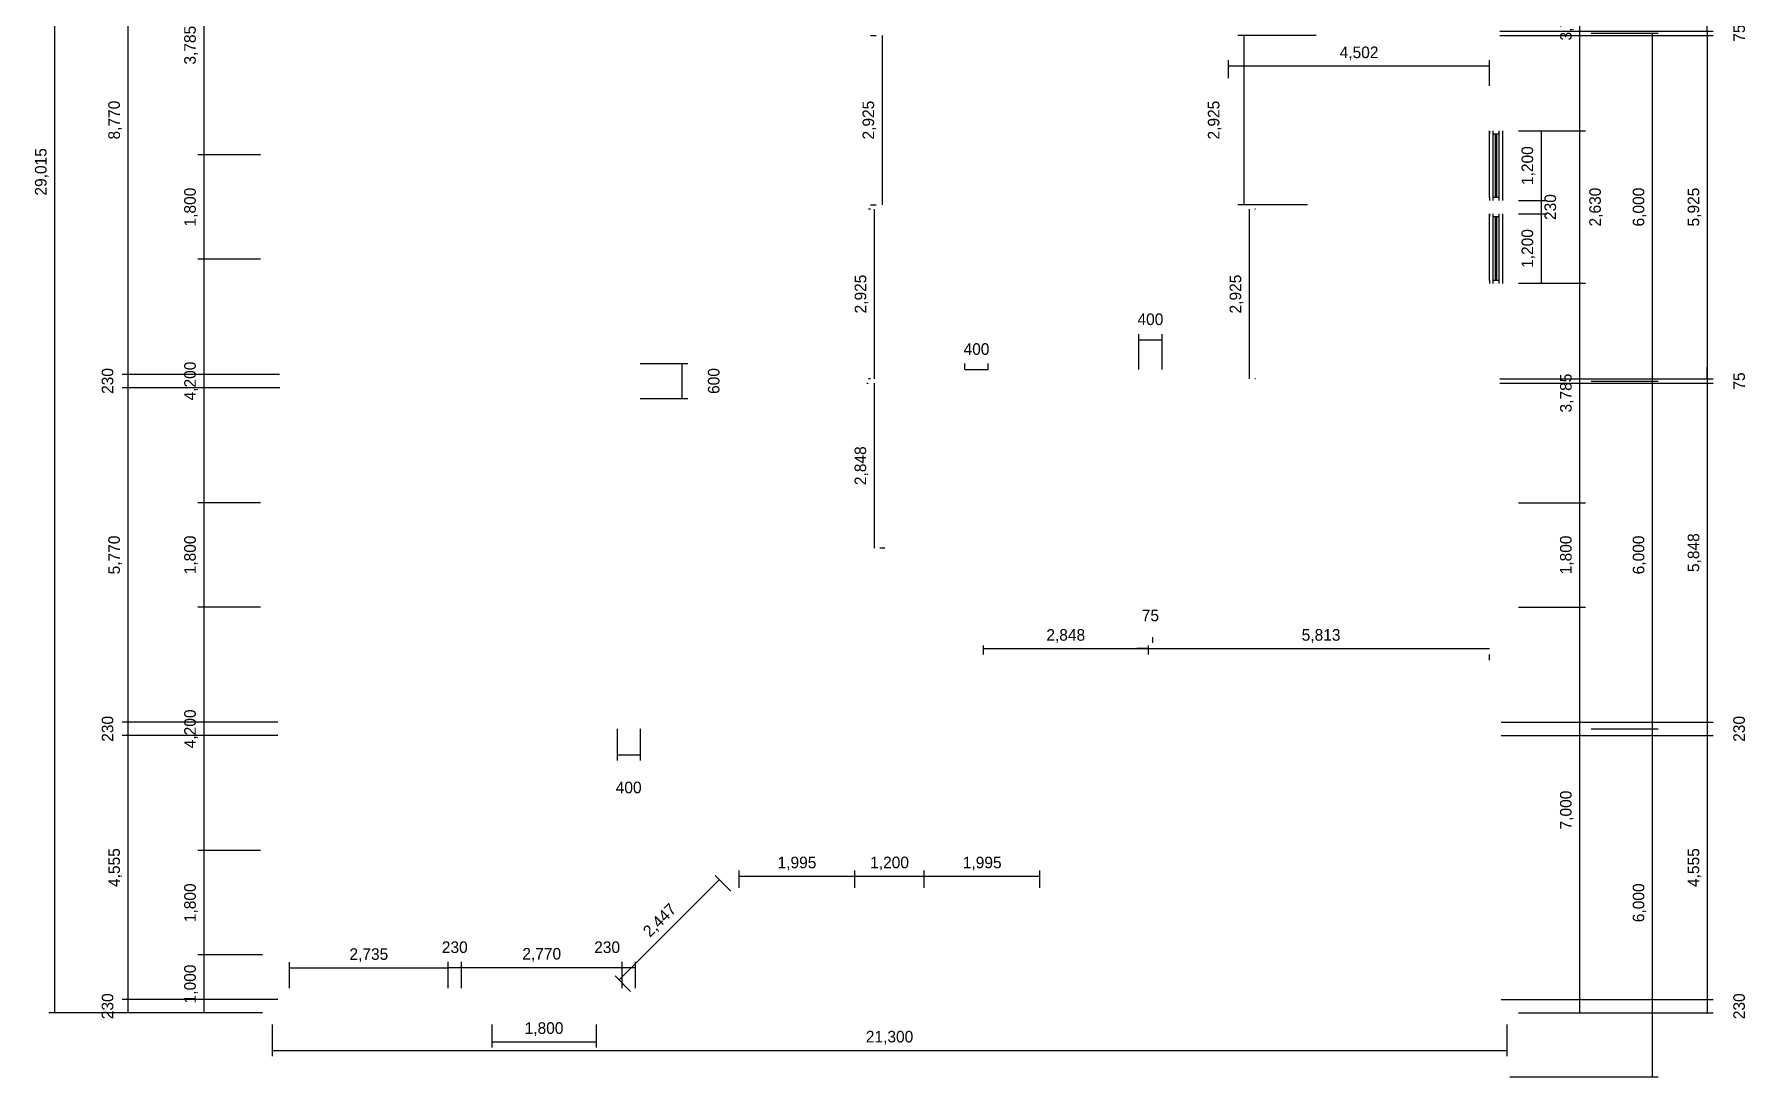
# Model space of a CAD drawing. Extents: x -2017610 to 288295, y -639251 to 250994.
# Drawn here: x 40877 to 70418, y -146832 to -128851 of the extents above; entities that cross this region are included whole.
import ezdxf

# ---------------------------------------------------------------- set-up
doc = ezdxf.new("R2010")
doc.units = 0
doc.header["$LTSCALE"] = 2
doc.header["$MEASUREMENT"] = 0
doc.header["$PDMODE"] = 2
doc.layers.get('0').update_dxf_attribs({"linetype": 'CONTINUOUS'})
doc.layers.get('DEFPOINTS').update_dxf_attribs({"linetype": 'CONTINUOUS'})
doc.layers.add('DIM', color=8, linetype='CONTINUOUS')
doc.layers.add('DOOR-WINDOW', color=8, linetype='CONTINUOUS')
doc.styles.add('STYLUS', font='stylu.ttf')
doc.dimstyles.new('DIM100S', dxfattribs={"dimscale": 0, "dimtxt": 200, "dimasz": 200, "dimexe": 100, "dimexo": 200, "dimgap": 100, "dimtad": 1, "dimdec": 0, "dimtxsty": 'STYLUS', "dimblk1": 'ARCHTICK', "dimblk2": 'ARCHTICK', "dimsah": 1, "dimcen": 100, "dimclrd": 256, "dimclre": 256, "dimclrt": 10, "dimazin": 3, "dimtfac": 1, "dimtdec": 0, "dimtmove": 0, "dimatfit": 3, "dimtolj": 1, "dimtzin": 0})

# ---------------------------------------------------------------- blocks, each defined once
blk = doc.blocks.new('*D32')
at = {"layer": 'DEFPOINTS', "color": 0}
for p in [(57331, -134632), (56931, -134832), (57331, -134832)]:
    blk.add_point(p, dxfattribs=at)
at = {"layer": 'DIM'}
for p, q in [((56931, -134632), (56931, -134532)), ((56931, -134632), (57331, -134632)), ((57331, -134632), (57331, -134532))]:
    blk.add_line(p, q, dxfattribs=at)
at = {"layer": 'DIM', "color": 10, "insert": (57131, -134282), "char_height": 200, "attachment_point": 5, "style": 'STYLUS'}
blk.add_mtext('\\A1;400', dxfattribs=at)
blk = doc.blocks.new('_ARCHTICK')
blk = doc.blocks.new('*D33')
at = {"layer": 'DEFPOINTS', "color": 0}
for p in [(60331, -134123), (59931, -134832), (60331, -134832)]:
    blk.add_point(p, dxfattribs=at)
at = {"layer": 'DIM'}
for p, q in [((59931, -134632), (59931, -134023)), ((60331, -134632), (60331, -134023)), ((59931, -134123), (60331, -134123))]:
    blk.add_line(p, q, dxfattribs=at)
at = {"layer": 'DIM', "color": 10, "insert": (60131, -133768), "char_height": 200, "attachment_point": 5, "style": 'STYLUS'}
blk.add_mtext('\\A1;400', dxfattribs=at)
blk = doc.blocks.new('*D34')
at = {"layer": 'DEFPOINTS', "color": 0}
for p in [(50931, -140632), (51331, -140632), (51331, -141278)]:
    blk.add_point(p, dxfattribs=at)
at = {"layer": 'DIM'}
for p, q in [((50931, -140832), (50931, -141378)), ((51331, -140832), (51331, -141378)), ((50931, -141278), (51331, -141278))]:
    blk.add_line(p, q, dxfattribs=at)
at = {"layer": 'DIM', "color": 10, "insert": (51131, -141844), "char_height": 200, "attachment_point": 5, "style": 'STYLUS'}
blk.add_mtext('\\A1;400', dxfattribs=at)
blk = doc.blocks.new('*D45')
at = {"layer": 'DEFPOINTS', "color": 0}
for p in [(44981, -145732), (66281, -145732), (66281, -146378)]:
    blk.add_point(p, dxfattribs=at)
at = {"layer": 'DIM'}
for p, q in [((44981, -145932), (44981, -146478)), ((66281, -145932), (66281, -146478)), ((44981, -146378), (66281, -146378))]:
    blk.add_line(p, q, dxfattribs=at)
at = {"layer": 'DIM', "color": 10, "insert": (55631, -146159), "char_height": 200, "attachment_point": 5, "style": 'STYLUS'}
blk.add_mtext('\\A1;21,300', dxfattribs=at)
blk = doc.blocks.new('*D51')
at = {"layer": 'DEFPOINTS', "color": 0}
for p in [(66281, -126732), (66281, -130517), (67534, -130517)]:
    blk.add_point(p, dxfattribs=at)
at = {"layer": 'DIM'}
for p, q in [((66481, -126732), (67634, -126732)), ((67534, -126732), (67534, -130517)), ((66481, -130517), (67634, -130517))]:
    blk.add_line(p, q, dxfattribs=at)
at = {"layer": 'DIM', "color": 10, "insert": (67316, -128625), "char_height": 200, "attachment_point": 5, "rotation": 90, "style": 'STYLUS'}
blk.add_mtext('\\A1;3,785', dxfattribs=at)
blk = doc.blocks.new('*D52')
at = {"layer": 'DEFPOINTS', "color": 0}
for p in [(66281, -130517), (66281, -133147), (67534, -133147)]:
    blk.add_point(p, dxfattribs=at)
at = {"layer": 'DIM'}
for p, q in [((66481, -130517), (67634, -130517)), ((67534, -130517), (67534, -133147)), ((66481, -133147), (67634, -133147))]:
    blk.add_line(p, q, dxfattribs=at)
at = {"layer": 'DIM', "color": 10, "insert": (67820, -131832), "char_height": 200, "attachment_point": 5, "rotation": 90, "style": 'STYLUS'}
blk.add_mtext('\\A1;2,630', dxfattribs=at)
blk = doc.blocks.new('*D53')
at = {"layer": 'DEFPOINTS', "color": 0}
for p in [(66281, -133147), (66281, -136932), (67534, -136932)]:
    blk.add_point(p, dxfattribs=at)
at = {"layer": 'DIM'}
for p, q in [((66481, -133147), (67634, -133147)), ((67534, -133147), (67534, -136932)), ((66481, -136932), (67634, -136932))]:
    blk.add_line(p, q, dxfattribs=at)
at = {"layer": 'DIM', "color": 10, "insert": (67316, -135040), "char_height": 200, "attachment_point": 5, "rotation": 90, "style": 'STYLUS'}
blk.add_mtext('\\A1;3,785', dxfattribs=at)
blk = doc.blocks.new('*D54')
at = {"layer": 'DEFPOINTS', "color": 0}
for p in [(66281, -136932), (66281, -138732), (67534, -138732)]:
    blk.add_point(p, dxfattribs=at)
at = {"layer": 'DIM'}
for p, q in [((66481, -136932), (67634, -136932)), ((67534, -136932), (67534, -138732)), ((66481, -138732), (67634, -138732))]:
    blk.add_line(p, q, dxfattribs=at)
at = {"layer": 'DIM', "color": 10, "insert": (67315, -137832), "char_height": 200, "attachment_point": 5, "rotation": 90, "style": 'STYLUS'}
blk.add_mtext('\\A1;1,800', dxfattribs=at)
blk = doc.blocks.new('*D55')
at = {"layer": 'DEFPOINTS', "color": 0}
for p in [(66281, -138732), (66281, -145732), (67534, -145732)]:
    blk.add_point(p, dxfattribs=at)
at = {"layer": 'DIM'}
for p, q in [((66481, -138732), (67634, -138732)), ((67534, -138732), (67534, -145732)), ((66481, -145732), (67634, -145732))]:
    blk.add_line(p, q, dxfattribs=at)
at = {"layer": 'DIM', "color": 10, "insert": (67315, -142232), "char_height": 200, "attachment_point": 5, "rotation": 90, "style": 'STYLUS'}
blk.add_mtext('\\A1;7,000', dxfattribs=at)
blk = doc.blocks.new('*D58')
at = {"layer": 'DEFPOINTS', "color": 0}
for p in [(67534, -128832), (67534, -134832), (68788, -134832)]:
    blk.add_point(p, dxfattribs=at)
at = {"layer": 'DIM'}
for p, q in [((67734, -128832), (68888, -128832)), ((68788, -128832), (68788, -134832)), ((67734, -134832), (68888, -134832))]:
    blk.add_line(p, q, dxfattribs=at)
at = {"layer": 'DIM', "color": 10, "insert": (68569, -131832), "char_height": 200, "attachment_point": 5, "rotation": 90, "style": 'STYLUS'}
blk.add_mtext('\\A1;6,000', dxfattribs=at)
blk = doc.blocks.new('*D59')
at = {"layer": 'DEFPOINTS', "color": 0}
for p in [(67534, -134832), (67534, -140832), (68788, -140832)]:
    blk.add_point(p, dxfattribs=at)
at = {"layer": 'DIM'}
for p, q in [((67734, -134832), (68888, -134832)), ((68788, -134832), (68788, -140832)), ((67734, -140832), (68888, -140832))]:
    blk.add_line(p, q, dxfattribs=at)
at = {"layer": 'DIM', "color": 10, "insert": (68569, -137832), "char_height": 200, "attachment_point": 5, "rotation": 90, "style": 'STYLUS'}
blk.add_mtext('\\A1;6,000', dxfattribs=at)
blk = doc.blocks.new('*D60')
at = {"layer": 'DEFPOINTS', "color": 0}
for p in [(67534, -140832), (66131, -146832), (68788, -146832)]:
    blk.add_point(p, dxfattribs=at)
at = {"layer": 'DIM'}
for p, q in [((67734, -140832), (68888, -140832)), ((68788, -140832), (68788, -146832)), ((66331, -146832), (68888, -146832))]:
    blk.add_line(p, q, dxfattribs=at)
at = {"layer": 'DIM', "color": 10, "insert": (68569, -143832), "char_height": 200, "attachment_point": 5, "rotation": 90, "style": 'STYLUS'}
blk.add_mtext('\\A1;6,000', dxfattribs=at)
blk = doc.blocks.new('*D61')
at = {"layer": 'DEFPOINTS', "color": 0}
for p in [(48016, -144954), (45281, -145502), (48016, -145502)]:
    blk.add_point(p, dxfattribs=at)
at = {"layer": 'DIM'}
for p, q in [((45281, -145302), (45281, -144854)), ((45281, -144954), (48016, -144954)), ((48016, -145302), (48016, -144854))]:
    blk.add_line(p, q, dxfattribs=at)
at = {"layer": 'DIM', "color": 10, "insert": (46649, -144735), "char_height": 200, "attachment_point": 5, "style": 'STYLUS'}
blk.add_mtext('\\A1;2,735', dxfattribs=at)
blk = doc.blocks.new('*D62')
at = {"layer": 'DEFPOINTS', "color": 0}
for p in [(52696, -143432), (53036, -143772), (51306, -145502)]:
    blk.add_point(p, dxfattribs=at)
at = {"layer": 'DIM'}
for p, q in [((50966, -145162), (52696, -143432)), ((52895, -143631), (52625, -143361)), ((51165, -145361), (50895, -145091))]:
    blk.add_line(p, q, dxfattribs=at)
at = {"layer": 'DIM', "color": 10, "insert": (51677, -144143), "char_height": 200, "attachment_point": 5, "rotation": 45, "style": 'STYLUS'}
blk.add_mtext('\\A1;2,447', dxfattribs=at)
blk = doc.blocks.new('*D63')
at = {"layer": 'DEFPOINTS', "color": 0}
for p in [(55031, -143373), (53036, -143772), (55031, -143772)]:
    blk.add_point(p, dxfattribs=at)
at = {"layer": 'DIM'}
for p, q in [((53036, -143572), (53036, -143273)), ((53036, -143373), (55031, -143373)), ((55031, -143572), (55031, -143273))]:
    blk.add_line(p, q, dxfattribs=at)
at = {"layer": 'DIM', "color": 10, "insert": (54034, -143155), "char_height": 200, "attachment_point": 5, "style": 'STYLUS'}
blk.add_mtext('\\A1;1,995', dxfattribs=at)
blk = doc.blocks.new('*D64')
at = {"layer": 'DEFPOINTS', "color": 0}
for p in [(56231, -143373), (55031, -143772), (56231, -143772)]:
    blk.add_point(p, dxfattribs=at)
at = {"layer": 'DIM'}
for p, q in [((55031, -143572), (55031, -143273)), ((55031, -143373), (56231, -143373)), ((56231, -143572), (56231, -143273))]:
    blk.add_line(p, q, dxfattribs=at)
at = {"layer": 'DIM', "color": 10, "insert": (55631, -143154), "char_height": 200, "attachment_point": 5, "style": 'STYLUS'}
blk.add_mtext('\\A1;1,200', dxfattribs=at)
blk = doc.blocks.new('*D65')
at = {"layer": 'DEFPOINTS', "color": 0}
for p in [(58226, -143373), (56231, -143772), (58226, -143772)]:
    blk.add_point(p, dxfattribs=at)
at = {"layer": 'DIM'}
for p, q in [((56231, -143572), (56231, -143273)), ((56231, -143373), (58226, -143373)), ((58226, -143572), (58226, -143273))]:
    blk.add_line(p, q, dxfattribs=at)
at = {"layer": 'DIM', "color": 10, "insert": (57229, -143155), "char_height": 200, "attachment_point": 5, "style": 'STYLUS'}
blk.add_mtext('\\A1;1,995', dxfattribs=at)
blk = doc.blocks.new('*D111')
at = {"layer": 'DEFPOINTS', "color": 0}
for p in [(51131, -134532), (51131, -135132), (52049, -135132)]:
    blk.add_point(p, dxfattribs=at)
at = {"layer": 'DIM'}
for p, q in [((51331, -134532), (52149, -134532)), ((52049, -134532), (52049, -135132)), ((51331, -135132), (52149, -135132))]:
    blk.add_line(p, q, dxfattribs=at)
at = {"layer": 'DIM', "color": 10, "insert": (52599, -134832), "char_height": 200, "attachment_point": 5, "rotation": 90, "style": 'STYLUS'}
blk.add_mtext('\\A1;600', dxfattribs=at)
blk = doc.blocks.new('*D114')
at = {"layer": 'DEFPOINTS', "color": 0}
for p in [(48246, -144949), (48016, -145502), (48246, -145502)]:
    blk.add_point(p, dxfattribs=at)
at = {"layer": 'DIM'}
for p, q in [((48016, -145302), (48016, -144849)), ((48016, -144949), (48246, -144949)), ((48246, -145302), (48246, -144849))]:
    blk.add_line(p, q, dxfattribs=at)
at = {"layer": 'DIM', "color": 10, "insert": (48131, -144599), "char_height": 200, "attachment_point": 5, "style": 'STYLUS'}
blk.add_mtext('\\A1;230', dxfattribs=at)
blk = doc.blocks.new('*D115')
at = {"layer": 'DEFPOINTS', "color": 0}
for p in [(51016, -144949), (48246, -145502), (51016, -145502)]:
    blk.add_point(p, dxfattribs=at)
at = {"layer": 'DIM'}
for p, q in [((48246, -145302), (48246, -144849)), ((48246, -144949), (51016, -144949)), ((51016, -145302), (51016, -144849))]:
    blk.add_line(p, q, dxfattribs=at)
at = {"layer": 'DIM', "color": 10, "insert": (49631, -144730), "char_height": 200, "attachment_point": 5, "style": 'STYLUS'}
blk.add_mtext('\\A1;2,770', dxfattribs=at)
blk = doc.blocks.new('*D116')
at = {"layer": 'DEFPOINTS', "color": 0}
for p in [(51246, -144949), (51016, -145502), (51246, -145502)]:
    blk.add_point(p, dxfattribs=at)
at = {"layer": 'DIM'}
for p, q in [((51016, -145302), (51016, -144849)), ((51016, -144949), (51246, -144949)), ((51246, -145302), (51246, -144849))]:
    blk.add_line(p, q, dxfattribs=at)
at = {"layer": 'DIM', "color": 10, "insert": (50759, -144599), "char_height": 200, "attachment_point": 5, "style": 'STYLUS'}
blk.add_mtext('\\A1;230', dxfattribs=at)
blk = doc.blocks.new('*D130')
at = {"layer": 'DEFPOINTS', "color": 0}
for p in [(44981, -127147), (43801, -130932), (44981, -130932)]:
    blk.add_point(p, dxfattribs=at)
at = {"layer": 'DIM'}
for p, q in [((44781, -127147), (43701, -127147)), ((43801, -127147), (43801, -130932)), ((44781, -130932), (43701, -130932))]:
    blk.add_line(p, q, dxfattribs=at)
at = {"layer": 'DIM', "color": 10, "insert": (43582, -129040), "char_height": 200, "attachment_point": 5, "rotation": 90, "style": 'STYLUS'}
blk.add_mtext('\\A1;3,785', dxfattribs=at)
blk = doc.blocks.new('*D131')
at = {"layer": 'DEFPOINTS', "color": 0}
for p in [(44981, -130932), (43801, -132732), (44981, -132732)]:
    blk.add_point(p, dxfattribs=at)
at = {"layer": 'DIM'}
for p, q in [((44781, -130932), (43701, -130932)), ((43801, -130932), (43801, -132732)), ((44781, -132732), (43701, -132732))]:
    blk.add_line(p, q, dxfattribs=at)
at = {"layer": 'DIM', "color": 10, "insert": (43582, -131832), "char_height": 200, "attachment_point": 5, "rotation": 90, "style": 'STYLUS'}
blk.add_mtext('\\A1;1,800', dxfattribs=at)
blk = doc.blocks.new('*D132')
at = {"layer": 'DEFPOINTS', "color": 0}
for p in [(44981, -132732), (43801, -136932), (44981, -136932)]:
    blk.add_point(p, dxfattribs=at)
at = {"layer": 'DIM'}
for p, q in [((44781, -132732), (43701, -132732)), ((43801, -132732), (43801, -136932)), ((44781, -136932), (43701, -136932))]:
    blk.add_line(p, q, dxfattribs=at)
at = {"layer": 'DIM', "color": 10, "insert": (43582, -134832), "char_height": 200, "attachment_point": 5, "rotation": 90, "style": 'STYLUS'}
blk.add_mtext('\\A1;4,200', dxfattribs=at)
blk = doc.blocks.new('*D133')
at = {"layer": 'DEFPOINTS', "color": 0}
for p in [(44981, -136932), (43801, -138732), (44981, -138732)]:
    blk.add_point(p, dxfattribs=at)
at = {"layer": 'DIM'}
for p, q in [((44781, -136932), (43701, -136932)), ((43801, -136932), (43801, -138732)), ((44781, -138732), (43701, -138732))]:
    blk.add_line(p, q, dxfattribs=at)
at = {"layer": 'DIM', "color": 10, "insert": (43582, -137832), "char_height": 200, "attachment_point": 5, "rotation": 90, "style": 'STYLUS'}
blk.add_mtext('\\A1;1,800', dxfattribs=at)
blk = doc.blocks.new('*D134')
at = {"layer": 'DEFPOINTS', "color": 0}
for p in [(44981, -138732), (43801, -142932), (44981, -142932)]:
    blk.add_point(p, dxfattribs=at)
at = {"layer": 'DIM'}
for p, q in [((44781, -138732), (43701, -138732)), ((43801, -138732), (43801, -142932)), ((44781, -142932), (43701, -142932))]:
    blk.add_line(p, q, dxfattribs=at)
at = {"layer": 'DIM', "color": 10, "insert": (43582, -140832), "char_height": 200, "attachment_point": 5, "rotation": 90, "style": 'STYLUS'}
blk.add_mtext('\\A1;4,200', dxfattribs=at)
blk = doc.blocks.new('*D135')
at = {"layer": 'DEFPOINTS', "color": 0}
for p in [(44981, -142932), (43801, -144732), (45016, -144732)]:
    blk.add_point(p, dxfattribs=at)
at = {"layer": 'DIM'}
for p, q in [((44781, -142932), (43701, -142932)), ((43801, -142932), (43801, -144732)), ((44816, -144732), (43701, -144732))]:
    blk.add_line(p, q, dxfattribs=at)
at = {"layer": 'DIM', "color": 10, "insert": (43582, -143832), "char_height": 200, "attachment_point": 5, "rotation": 90, "style": 'STYLUS'}
blk.add_mtext('\\A1;1,800', dxfattribs=at)
blk = doc.blocks.new('*D136')
at = {"layer": 'DEFPOINTS', "color": 0}
for p in [(45016, -144732), (43801, -145732), (45016, -145732)]:
    blk.add_point(p, dxfattribs=at)
at = {"layer": 'DIM'}
for p, q in [((44816, -144732), (43701, -144732)), ((43801, -144732), (43801, -145732)), ((44816, -145732), (43701, -145732))]:
    blk.add_line(p, q, dxfattribs=at)
at = {"layer": 'DIM', "color": 10, "insert": (43582, -145232), "char_height": 200, "attachment_point": 5, "rotation": 90, "style": 'STYLUS'}
blk.add_mtext('\\A1;1,000', dxfattribs=at)
blk = doc.blocks.new('*D150')
at = {"layer": 'DEFPOINTS', "color": 0}
for p in [(44981, -125947), (42492, -134717), (45306, -134717)]:
    blk.add_point(p, dxfattribs=at)
at = {"layer": 'DIM'}
for p, q in [((44781, -125947), (42392, -125947)), ((42492, -125947), (42492, -134717)), ((45106, -134717), (42392, -134717))]:
    blk.add_line(p, q, dxfattribs=at)
at = {"layer": 'DIM', "color": 10, "insert": (42273, -130332), "char_height": 200, "attachment_point": 5, "rotation": 90, "style": 'STYLUS'}
blk.add_mtext('\\A1;8,770', dxfattribs=at)
blk = doc.blocks.new('*D151')
at = {"layer": 'DEFPOINTS', "color": 0}
for p in [(42492, -134947), (45306, -134717), (45312, -134947)]:
    blk.add_point(p, dxfattribs=at)
at = {"layer": 'DIM'}
for p, q in [((45106, -134717), (42392, -134717)), ((45112, -134947), (42392, -134947)), ((42492, -134717), (42492, -134947))]:
    blk.add_line(p, q, dxfattribs=at)
at = {"layer": 'DIM', "color": 10, "insert": (42142, -134832), "char_height": 200, "attachment_point": 5, "rotation": 90, "style": 'STYLUS'}
blk.add_mtext('\\A1;230', dxfattribs=at)
blk = doc.blocks.new('*D152')
at = {"layer": 'DEFPOINTS', "color": 0}
for p in [(45312, -134947), (42492, -140717), (45281, -140717)]:
    blk.add_point(p, dxfattribs=at)
at = {"layer": 'DIM'}
for p, q in [((45112, -134947), (42392, -134947)), ((42492, -134947), (42492, -140717)), ((45081, -140717), (42392, -140717))]:
    blk.add_line(p, q, dxfattribs=at)
at = {"layer": 'DIM', "color": 10, "insert": (42273, -137832), "char_height": 200, "attachment_point": 5, "rotation": 90, "style": 'STYLUS'}
blk.add_mtext('\\A1;5,770', dxfattribs=at)
blk = doc.blocks.new('*D153')
at = {"layer": 'DEFPOINTS', "color": 0}
for p in [(45281, -140717), (42492, -140947), (45281, -140947)]:
    blk.add_point(p, dxfattribs=at)
at = {"layer": 'DIM'}
for p, q in [((45081, -140717), (42392, -140717)), ((42492, -140717), (42492, -140947)), ((45081, -140947), (42392, -140947))]:
    blk.add_line(p, q, dxfattribs=at)
at = {"layer": 'DIM', "color": 10, "insert": (42142, -140832), "char_height": 200, "attachment_point": 5, "rotation": 90, "style": 'STYLUS'}
blk.add_mtext('\\A1;230', dxfattribs=at)
blk = doc.blocks.new('*D154')
at = {"layer": 'DEFPOINTS', "color": 0}
for p in [(45281, -140947), (42492, -145502), (45281, -145502)]:
    blk.add_point(p, dxfattribs=at)
at = {"layer": 'DIM'}
for p, q in [((45081, -140947), (42392, -140947)), ((42492, -140947), (42492, -145502)), ((45081, -145502), (42392, -145502))]:
    blk.add_line(p, q, dxfattribs=at)
at = {"layer": 'DIM', "color": 10, "insert": (42273, -143225), "char_height": 200, "attachment_point": 5, "rotation": 90, "style": 'STYLUS'}
blk.add_mtext('\\A1;4,555', dxfattribs=at)
blk = doc.blocks.new('*D155')
at = {"layer": 'DEFPOINTS', "color": 0}
for p in [(45281, -145502), (42492, -145732), (44981, -145732)]:
    blk.add_point(p, dxfattribs=at)
at = {"layer": 'DIM'}
for p, q in [((45081, -145502), (42392, -145502)), ((42492, -145502), (42492, -145732)), ((44781, -145732), (42392, -145732))]:
    blk.add_line(p, q, dxfattribs=at)
at = {"layer": 'DIM', "color": 10, "insert": (42142, -145617), "char_height": 200, "attachment_point": 5, "rotation": 90, "style": 'STYLUS'}
blk.add_mtext('\\A1;230', dxfattribs=at)
blk = doc.blocks.new('*D156')
at = {"layer": 'DEFPOINTS', "color": 0}
for p in [(44981, -116717), (41227, -145732), (44981, -145732)]:
    blk.add_point(p, dxfattribs=at)
at = {"layer": 'DIM'}
for p, q in [((44781, -116717), (41127, -116717)), ((41227, -116717), (41227, -145732)), ((44781, -145732), (41127, -145732))]:
    blk.add_line(p, q, dxfattribs=at)
at = {"layer": 'DIM', "color": 10, "insert": (41008, -131225), "char_height": 200, "attachment_point": 5, "rotation": 90, "style": 'STYLUS'}
blk.add_mtext('\\A1;29,015', dxfattribs=at)
blk = doc.blocks.new('*D161')
at = {"layer": 'DEFPOINTS', "color": 0}
for p in [(65956, -128795), (65956, -128870), (69737, -128870)]:
    blk.add_point(p, dxfattribs=at)
at = {"layer": 'DIM'}
for p, q in [((66156, -128795), (69837, -128795)), ((69737, -128795), (69737, -128595)), ((69737, -128795), (69737, -128870)), ((66156, -128870), (69837, -128870)), ((69737, -128870), (69737, -129070))]:
    blk.add_line(p, q, dxfattribs=at)
at = {"layer": 'DIM', "color": 10, "insert": (70287, -128832), "char_height": 200, "attachment_point": 5, "rotation": 90, "style": 'STYLUS'}
blk.add_mtext('\\A1;75', dxfattribs=at)
blk = doc.blocks.new('*D162')
at = {"layer": 'DEFPOINTS', "color": 0}
for p in [(65956, -128870), (65956, -134795), (69737, -134795)]:
    blk.add_point(p, dxfattribs=at)
at = {"layer": 'DIM'}
for p, q in [((66156, -128870), (69837, -128870)), ((69737, -128870), (69737, -134795)), ((66156, -134795), (69837, -134795))]:
    blk.add_line(p, q, dxfattribs=at)
at = {"layer": 'DIM', "color": 10, "insert": (69517, -131832), "char_height": 200, "attachment_point": 5, "rotation": 90, "style": 'STYLUS'}
blk.add_mtext('\\A1;5,925', dxfattribs=at)
blk = doc.blocks.new('*D163')
at = {"layer": 'DEFPOINTS', "color": 0}
for p in [(65956, -134795), (65956, -134870), (69737, -134870)]:
    blk.add_point(p, dxfattribs=at)
at = {"layer": 'DIM'}
for p, q in [((69737, -134795), (69737, -134595)), ((66156, -134795), (69837, -134795)), ((66156, -134870), (69837, -134870)), ((69737, -134795), (69737, -134870)), ((69737, -134870), (69737, -135070))]:
    blk.add_line(p, q, dxfattribs=at)
at = {"layer": 'DIM', "color": 10, "insert": (70287, -134832), "char_height": 200, "attachment_point": 5, "rotation": 90, "style": 'STYLUS'}
blk.add_mtext('\\A1;75', dxfattribs=at)
blk = doc.blocks.new('*D164')
at = {"layer": 'DEFPOINTS', "color": 0}
for p in [(65956, -134870), (65981, -140717), (69737, -140717)]:
    blk.add_point(p, dxfattribs=at)
at = {"layer": 'DIM'}
for p, q in [((66156, -134870), (69837, -134870)), ((69737, -134870), (69737, -140717)), ((66181, -140717), (69837, -140717))]:
    blk.add_line(p, q, dxfattribs=at)
at = {"layer": 'DIM', "color": 10, "insert": (69517, -137793), "char_height": 200, "attachment_point": 5, "rotation": 90, "style": 'STYLUS'}
blk.add_mtext('\\A1;5,848', dxfattribs=at)
blk = doc.blocks.new('*D165')
at = {"layer": 'DEFPOINTS', "color": 0}
for p in [(65981, -140717), (65981, -140947), (69737, -140947)]:
    blk.add_point(p, dxfattribs=at)
at = {"layer": 'DIM'}
for p, q in [((66181, -140717), (69837, -140717)), ((69737, -140717), (69737, -140947)), ((66181, -140947), (69837, -140947))]:
    blk.add_line(p, q, dxfattribs=at)
at = {"layer": 'DIM', "color": 10, "insert": (70287, -140832), "char_height": 200, "attachment_point": 5, "rotation": 90, "style": 'STYLUS'}
blk.add_mtext('\\A1;230', dxfattribs=at)
blk = doc.blocks.new('*D166')
at = {"layer": 'DEFPOINTS', "color": 0}
for p in [(65981, -140947), (65981, -145502), (69737, -145502)]:
    blk.add_point(p, dxfattribs=at)
at = {"layer": 'DIM'}
for p, q in [((66181, -140947), (69837, -140947)), ((69737, -140947), (69737, -145502)), ((66181, -145502), (69837, -145502))]:
    blk.add_line(p, q, dxfattribs=at)
at = {"layer": 'DIM', "color": 10, "insert": (69517, -143225), "char_height": 200, "attachment_point": 5, "rotation": 90, "style": 'STYLUS'}
blk.add_mtext('\\A1;4,555', dxfattribs=at)
blk = doc.blocks.new('*D167')
at = {"layer": 'DEFPOINTS', "color": 0}
for p in [(65981, -145502), (66281, -145732), (69737, -145732)]:
    blk.add_point(p, dxfattribs=at)
at = {"layer": 'DIM'}
for p, q in [((66181, -145502), (69837, -145502)), ((69737, -145502), (69737, -145732)), ((66481, -145732), (69837, -145732))]:
    blk.add_line(p, q, dxfattribs=at)
at = {"layer": 'DIM', "color": 10, "insert": (70287, -145617), "char_height": 200, "attachment_point": 5, "rotation": 90, "style": 'STYLUS'}
blk.add_mtext('\\A1;230', dxfattribs=at)
blk = doc.blocks.new('*D367')
at = {"layer": 'DEFPOINTS', "color": 0}
for p in [(55501, -128870), (55501, -131795), (55501, -131795)]:
    blk.add_point(p, dxfattribs=at)
at = {"layer": 'DIM'}
for p, q in [((55301, -128870), (55401, -128870)), ((55501, -128870), (55501, -131795)), ((55301, -131795), (55401, -131795))]:
    blk.add_line(p, q, dxfattribs=at)
at = {"layer": 'DIM', "color": 10, "insert": (55283, -130332), "char_height": 200, "attachment_point": 5, "rotation": 90, "style": 'STYLUS'}
blk.add_mtext('\\A1;2,925', dxfattribs=at)
blk = doc.blocks.new('*D368')
at = {"layer": 'DEFPOINTS', "color": 0}
for p in [(55501, -131870), (55366, -134795), (55501, -134795)]:
    blk.add_point(p, dxfattribs=at)
at = {"layer": 'DIM'}
for p, q in [((55301, -131870), (55266, -131870)), ((55366, -131870), (55366, -134795)), ((55301, -134795), (55266, -134795))]:
    blk.add_line(p, q, dxfattribs=at)
at = {"layer": 'DIM', "color": 10, "insert": (55148, -133332), "char_height": 200, "attachment_point": 5, "rotation": 90, "style": 'STYLUS'}
blk.add_mtext('\\A1;2,925', dxfattribs=at)
blk = doc.blocks.new('*D369')
at = {"layer": 'DEFPOINTS', "color": 0}
for p in [(63193, -128870), (61741, -131795), (63042, -131795)]:
    blk.add_point(p, dxfattribs=at)
at = {"layer": 'DIM'}
for p, q in [((62993, -128870), (61641, -128870)), ((61741, -128870), (61741, -131795)), ((62842, -131795), (61641, -131795))]:
    blk.add_line(p, q, dxfattribs=at)
at = {"layer": 'DIM', "color": 10, "insert": (61240, -130332), "char_height": 200, "attachment_point": 5, "rotation": 90, "style": 'STYLUS'}
blk.add_mtext('\\A1;2,925', dxfattribs=at)
blk = doc.blocks.new('*D370')
at = {"layer": 'DEFPOINTS', "color": 0}
for p in [(61741, -131870), (61741, -134795), (61834, -134795)]:
    blk.add_point(p, dxfattribs=at)
at = {"layer": 'DIM'}
for p, q in [((61834, -131870), (61834, -134795)), ((61941, -131870), (61934, -131870)), ((61941, -134795), (61934, -134795))]:
    blk.add_line(p, q, dxfattribs=at)
at = {"layer": 'DIM', "color": 10, "insert": (61616, -133332), "char_height": 200, "attachment_point": 5, "rotation": 90, "style": 'STYLUS'}
blk.add_mtext('\\A1;2,925', dxfattribs=at)
blk = doc.blocks.new('*D371')
at = {"layer": 'DEFPOINTS', "color": 0}
for p in [(57246, -139193), (60094, -139193), (60094, -139448)]:
    blk.add_point(p, dxfattribs=at)
at = {"layer": 'DIM'}
for p, q in [((57246, -139393), (57246, -139548)), ((60094, -139393), (60094, -139548)), ((57246, -139448), (60094, -139448))]:
    blk.add_line(p, q, dxfattribs=at)
at = {"layer": 'DIM', "color": 10, "insert": (58670, -139230), "char_height": 200, "attachment_point": 5, "style": 'STYLUS'}
blk.add_mtext('\\A1;2,848', dxfattribs=at)
blk = doc.blocks.new('*D372')
at = {"layer": 'DEFPOINTS', "color": 0}
for p in [(60094, -139193), (60169, -139448), (60169, -139448)]:
    blk.add_point(p, dxfattribs=at)
at = {"layer": 'DIM'}
for p, q in [((60094, -139393), (60094, -139548)), ((60169, -139248), (60169, -139348)), ((60094, -139448), (59894, -139448)), ((60094, -139448), (60169, -139448)), ((60169, -139448), (60369, -139448))]:
    blk.add_line(p, q, dxfattribs=at)
at = {"layer": 'DIM', "color": 10, "insert": (60131, -138876), "char_height": 200, "attachment_point": 5, "style": 'STYLUS'}
blk.add_mtext('\\A1;75', dxfattribs=at)
blk = doc.blocks.new('*D373')
at = {"layer": 'DEFPOINTS', "color": 0}
for p in [(60169, -139448), (65981, -139448), (65981, -139448)]:
    blk.add_point(p, dxfattribs=at)
at = {"layer": 'DIM'}
for p, q in [((60169, -139248), (60169, -139348)), ((60169, -139448), (65981, -139448)), ((65981, -139648), (65981, -139548))]:
    blk.add_line(p, q, dxfattribs=at)
at = {"layer": 'DIM', "color": 10, "insert": (63075, -139230), "char_height": 200, "attachment_point": 5, "style": 'STYLUS'}
blk.add_mtext('\\A1;5,813', dxfattribs=at)
blk = doc.blocks.new('*D374')
at = {"layer": 'DEFPOINTS', "color": 0}
for p in [(55441, -134870), (55349, -137717), (55364, -137717)]:
    blk.add_point(p, dxfattribs=at)
at = {"layer": 'DIM'}
for p, q in [((55241, -134870), (55264, -134870)), ((55364, -134870), (55364, -137717)), ((55549, -137717), (55464, -137717))]:
    blk.add_line(p, q, dxfattribs=at)
at = {"layer": 'DIM', "color": 10, "insert": (55146, -136293), "char_height": 200, "attachment_point": 5, "rotation": 90, "style": 'STYLUS'}
blk.add_mtext('\\A1;2,848', dxfattribs=at)
blk = doc.blocks.new('*D375')
at = {"layer": 'DEFPOINTS', "color": 0}
for p in [(61479, -129400), (61479, -129807), (65981, -129939)]:
    blk.add_point(p, dxfattribs=at)
at = {"layer": 'DIM'}
for p, q in [((61479, -129607), (61479, -129300)), ((65981, -129739), (65981, -129300)), ((65981, -129400), (61479, -129400))]:
    blk.add_line(p, q, dxfattribs=at)
at = {"layer": 'DIM', "color": 10, "insert": (63730, -129181), "char_height": 200, "attachment_point": 5, "style": 'STYLUS'}
blk.add_mtext('\\A1;4,502', dxfattribs=at)
blk = doc.blocks.new('W1200')
for p, q in [((50, 230), (0, 230)), ((0, 165), (1200, 165)), ((0, 65), (1200, 65)), ((0, 0), (50, 0)), ((50, 230), (1200, 230)), ((50, 65), (50, 165)), ((50, 125), (1150, 125)), ((50, 105), (1150, 105)), ((50, 0), (1200, 0)), ((1200, 230), (1150, 230)), ((1150, 165), (1150, 65)), ((1150, 0), (1200, 0))]:
    blk.add_line(p, q)
blk = doc.blocks.new('*D376')
at = {"layer": 'DEFPOINTS', "color": 0}
for p in [(66281, -130517), (66281, -131717), (66870, -131717)]:
    blk.add_point(p, dxfattribs=at)
at = {"layer": 'DIM'}
for p, q in [((66481, -130517), (66970, -130517)), ((66870, -130517), (66870, -131717)), ((66481, -131717), (66970, -131717))]:
    blk.add_line(p, q, dxfattribs=at)
at = {"layer": 'DIM', "color": 10, "insert": (66651, -131117), "char_height": 200, "attachment_point": 5, "rotation": 90, "style": 'STYLUS'}
blk.add_mtext('\\A1;1,200', dxfattribs=at)
blk = doc.blocks.new('*D377')
at = {"layer": 'DEFPOINTS', "color": 0}
for p in [(66281, -131717), (66281, -131947), (66870, -131947)]:
    blk.add_point(p, dxfattribs=at)
at = {"layer": 'DIM'}
for p, q in [((66481, -131717), (66970, -131717)), ((66870, -131717), (66870, -131947)), ((66481, -131947), (66970, -131947))]:
    blk.add_line(p, q, dxfattribs=at)
at = {"layer": 'DIM', "color": 10, "insert": (67030, -131832), "char_height": 200, "attachment_point": 5, "rotation": 90, "style": 'STYLUS'}
blk.add_mtext('\\A1;230', dxfattribs=at)
blk = doc.blocks.new('*D378')
at = {"layer": 'DEFPOINTS', "color": 0}
for p in [(66281, -131947), (66281, -133147), (66870, -133147)]:
    blk.add_point(p, dxfattribs=at)
at = {"layer": 'DIM'}
for p, q in [((66481, -131947), (66970, -131947)), ((66870, -131947), (66870, -133147)), ((66481, -133147), (66970, -133147))]:
    blk.add_line(p, q, dxfattribs=at)
at = {"layer": 'DIM', "color": 10, "insert": (66651, -132547), "char_height": 200, "attachment_point": 5, "rotation": 90, "style": 'STYLUS'}
blk.add_mtext('\\A1;1,200', dxfattribs=at)
blk = doc.blocks.new('*D379')
at = {"layer": 'DEFPOINTS', "color": 0}
for p in [(48771, -145732), (50571, -145732), (50571, -146230)]:
    blk.add_point(p, dxfattribs=at)
at = {"layer": 'DIM'}
for p, q in [((48771, -145932), (48771, -146330)), ((50571, -145932), (50571, -146330)), ((48771, -146230), (50571, -146230))]:
    blk.add_line(p, q, dxfattribs=at)
at = {"layer": 'DIM', "color": 10, "insert": (49671, -146011), "char_height": 200, "attachment_point": 5, "style": 'STYLUS'}
blk.add_mtext('\\A1;1,800', dxfattribs=at)

msp = doc.modelspace()

# ---------------------------------------------------------------- block references
at = {"layer": 'DOOR-WINDOW', "rotation": 90}
for p in [(66211.2, -131717.2), (66211.2, -133147.2)]:
    msp.add_blockref('W1200', p, dxfattribs=at)

# ---------------------------------------------------------------- dimensions: what is measured, and where the dimension line sits
at = {"layer": 'DIM'}
for base, p1, p2, picture, middle in [((41227.3, -145732.2), (44981.2, -116717.2), (44981.2, -145732.2), '*D156', (41008.2, -131224.7)), ((42491.8, -134717.2), (44981.2, -125947.2), (45306.2, -134717.2), '*D150', (42272.8, -130332.2)), ((67533.7, -130517.2), (66281.2, -126732.2), (66281.2, -130517.2), '*D51', (67315.7, -128624.7)), ((43801.4, -130932.2), (44981.2, -127147.2), (44981.2, -130932.2), '*D130', (43582.4, -129039.7)), ((69736.5, -128869.7), (65956.2, -128794.7), (65956.2, -128869.7), '*D161', (70286.5, -128832.2)), ((55501.1, -131794.7), (55501.1, -128869.7), (55501.1, -131794.7), '*D367', (55283.1, -130332.2)), ((69736.5, -134794.7), (65956.2, -128869.7), (65956.2, -134794.7), '*D162', (69517.5, -131832.2)), ((68788.2, -134832.2), (67533.7, -128832.2), (67533.7, -134832.2), '*D58', (68569.4, -131832.2)), ((66870, -131717.2), (66281.2, -130517.2), (66281.2, -131717.2), '*D376', (66651.3, -131117.2)), ((43801.4, -132732.2), (44981.2, -130932.2), (44981.2, -132732.2), '*D131', (43582.4, -131832.2)), ((55366.5, -134794.7), (55501.1, -131869.7), (55501.1, -134794.7), '*D368', (55148.5, -133332.2)), ((61834.3, -134794.7), (61740.9, -131869.7), (61740.9, -134794.7), '*D370', (61616.3, -133332.2)), ((66870, -133147.2), (66281.2, -131947.2), (66281.2, -133147.2), '*D378', (66651.3, -132547.2)), ((43801.4, -136932.2), (44981.2, -132732.2), (44981.2, -136932.2), '*D132', (43582.4, -134832.2)), ((67533.7, -136932.2), (66281.2, -133147.2), (66281.2, -136932.2), '*D53', (67315.7, -135039.7)), ((42491.8, -134947.2), (45306.2, -134717.2), (45312, -134947.2), '*D151', (42141.8, -134832.2)), ((52049.1, -135132.2), (51131.2, -134532.2), (51131.2, -135132.2), '*D111', (52599.1, -134832.2)), ((69736.5, -134869.7), (65956.2, -134794.7), (65956.2, -134869.7), '*D163', (70286.5, -134832.2)), ((42491.8, -140717.2), (45312, -134947.2), (45281.2, -140717.2), '*D152', (42272.8, -137832.2)), ((55364.2318346, -137717.1723152), (55441.4969146, -134869.6723152), (55349.495453, -137717.1723152), '*D374', (55146.2230498, -136293.4223152)), ((69736.5264251, -140717.1723152), (65956.2204138, -134869.6723152), (65981.2204138, -140717.1723152), '*D164', (69517.478806, -137793.4223152)), ((68788.2, -140832.2), (67533.7, -134832.2), (67533.7, -140832.2), '*D59', (68569.4, -137832.2)), ((43801.4, -138732.2), (44981.2, -136932.2), (44981.2, -138732.2), '*D133', (43582.4, -137832.2)), ((67533.7, -138732.2), (66281.2, -136932.2), (66281.2, -138732.2), '*D54', (67314.9, -137832.2)), ((43801.4, -142932.2), (44981.2, -138732.2), (44981.2, -142932.2), '*D134', (43582.4, -140832.2)), ((67533.7, -145732.2), (66281.2, -138732.2), (66281.2, -145732.2), '*D55', (67314.9, -142232.2)), ((42491.8, -140947.2), (45281.2, -140717.2), (45281.2, -140947.2), '*D153', (42141.8, -140832.2)), ((69736.5, -140947.2), (65981.2, -140717.2), (65981.2, -140947.2), '*D165', (70286.5, -140832.2)), ((68788.2, -146832.2), (67533.7, -140832.2), (66131.2, -146832.2), '*D60', (68569.4, -143832.2)), ((42491.8, -145502.2), (45281.2, -140947.2), (45281.2, -145502.2), '*D154', (42272.8, -143224.7)), ((69736.5, -145502.2), (65981.2, -140947.2), (65981.2, -145502.2), '*D166', (69517.5, -143224.7)), ((43801.4, -144732.2), (44981.2, -142932.2), (45016.2, -144732.2), '*D135', (43582.4, -143832.2)), ((43801.4, -145732.2), (45016.2, -144732.2), (45016.2, -145732.2), '*D136', (43582.4, -145232.2)), ((42491.8, -145732.2), (45281.2, -145502.2), (44981.2, -145732.2), '*D155', (42141.8, -145617.2)), ((69736.5, -145732.2), (65981.2, -145502.2), (66281.2, -145732.2), '*D167', (70286.5, -145617.2))]:
    dim = msp.add_linear_dim(base=base, p1=p1, p2=p2, angle=90, dimstyle='DIM100S', override={"dimscale": 1}, dxfattribs=at)
    dim.commit()
    dim.dimension.update_dxf_attribs({"geometry": picture, "text_midpoint": middle})
for base, p1, p2, picture, middle in [((61740.9, -131794.7), (63192.5, -128869.7), (63042.5, -131794.7), '*D369', (61240, -130332.2)), ((67533.7, -133147.2), (66281.2, -130517.2), (66281.2, -133147.2), '*D52', (67820, -131832.2)), ((66870, -131947.2), (66281.2, -131717.2), (66281.2, -131947.2), '*D377', (67030, -131832.2))]:
    dim = msp.add_linear_dim(base=base, p1=p1, p2=p2, angle=90, dimstyle='DIM100S', override={"dimscale": 1}, dxfattribs=at)
    dim.commit()
    dim.dimension.update_dxf_attribs({"geometry": picture, "text_midpoint": middle, "dimtype": 160})
for base, p1, p2, picture, middle in [((61478.9, -129400), (65981.2, -129938.8), (61478.9, -129807.2), '*D375', (63730, -129181.3)), ((60331.2, -134123.3), (59931.2, -134832.2), (60331.2, -134832.2), '*D33', (60131.2, -133768.1)), ((57331.2, -134632.2), (56931.2, -134832.2), (57331.2, -134832.2), '*D32', (57131.2, -134282.2)), ((60168.7, -139447.8), (60093.7, -139192.9), (60168.7, -139447.8), '*D372', (60131.2, -138876.3)), ((60093.7204138, -139447.7952041), (57246.2204138, -139192.8569743), (60093.7204138, -139192.8569743), '*D371', (58669.9704138, -139229.7864193)), ((65981.2204138, -139447.7952041), (60168.7204138, -139447.7952041), (65981.2204138, -139447.7952041), '*D373', (63074.9704138, -139229.7864193)), ((51331.2, -141278), (50931.2, -140632.2), (51331.2, -140632.2), '*D34', (51131.2, -141843.6)), ((55031.2, -143373.1), (53036, -143772.2), (55031.2, -143772.2), '*D63', (54033.6, -143155)), ((56231.2, -143373.1), (55031.2, -143772.2), (56231.2, -143772.2), '*D64', (55631.2, -143154.3)), ((58226.5, -143373.1), (56231.2, -143772.2), (58226.5, -143772.2), '*D65', (57228.9, -143155)), ((48016.2, -144954.3), (45281.2, -145502.2), (48016.2, -145502.2), '*D61', (46648.7, -144735.2)), ((48246.2, -144949.3), (48016.2, -145502.2), (48246.2, -145502.2), '*D114', (48131.2, -144599.3)), ((51016.2, -144949.3), (48246.2, -145502.2), (51016.2, -145502.2), '*D115', (49631.2, -144730.2)), ((66281.2, -146377.8), (44981.2, -145732.2), (66281.2, -145732.2), '*D45', (55631.2, -146159)), ((50571.2, -146230), (48771.2, -145732.2), (50571.2, -145732.2), '*D379', (49671.2, -146011.3))]:
    dim = msp.add_linear_dim(base=base, p1=p1, p2=p2, dimstyle='DIM100S', override={"dimscale": 1}, dxfattribs=at)
    dim.commit()
    dim.dimension.update_dxf_attribs({"geometry": picture, "text_midpoint": middle})
dim = msp.add_aligned_dim(p1=(51306, -145502.2), p2=(53036, -143772.2), distance=480.8, dimstyle='DIM100S', override={"dimscale": 1}, dxfattribs=at)
dim.commit()
dim.dimension.update_dxf_attribs({"geometry": '*D62', "text_midpoint": (51676.8, -144143)})
dim = msp.add_linear_dim(base=(51246.2, -144949.3), p1=(51016.2, -145502.2), p2=(51246.2, -145502.2), dimstyle='DIM100S', override={"dimscale": 1}, dxfattribs=at)
dim.commit()
dim.dimension.update_dxf_attribs({"geometry": '*D116', "text_midpoint": (50758.8, -144599.3), "dimtype": 160})

doc.saveas('drawing.dxf')
